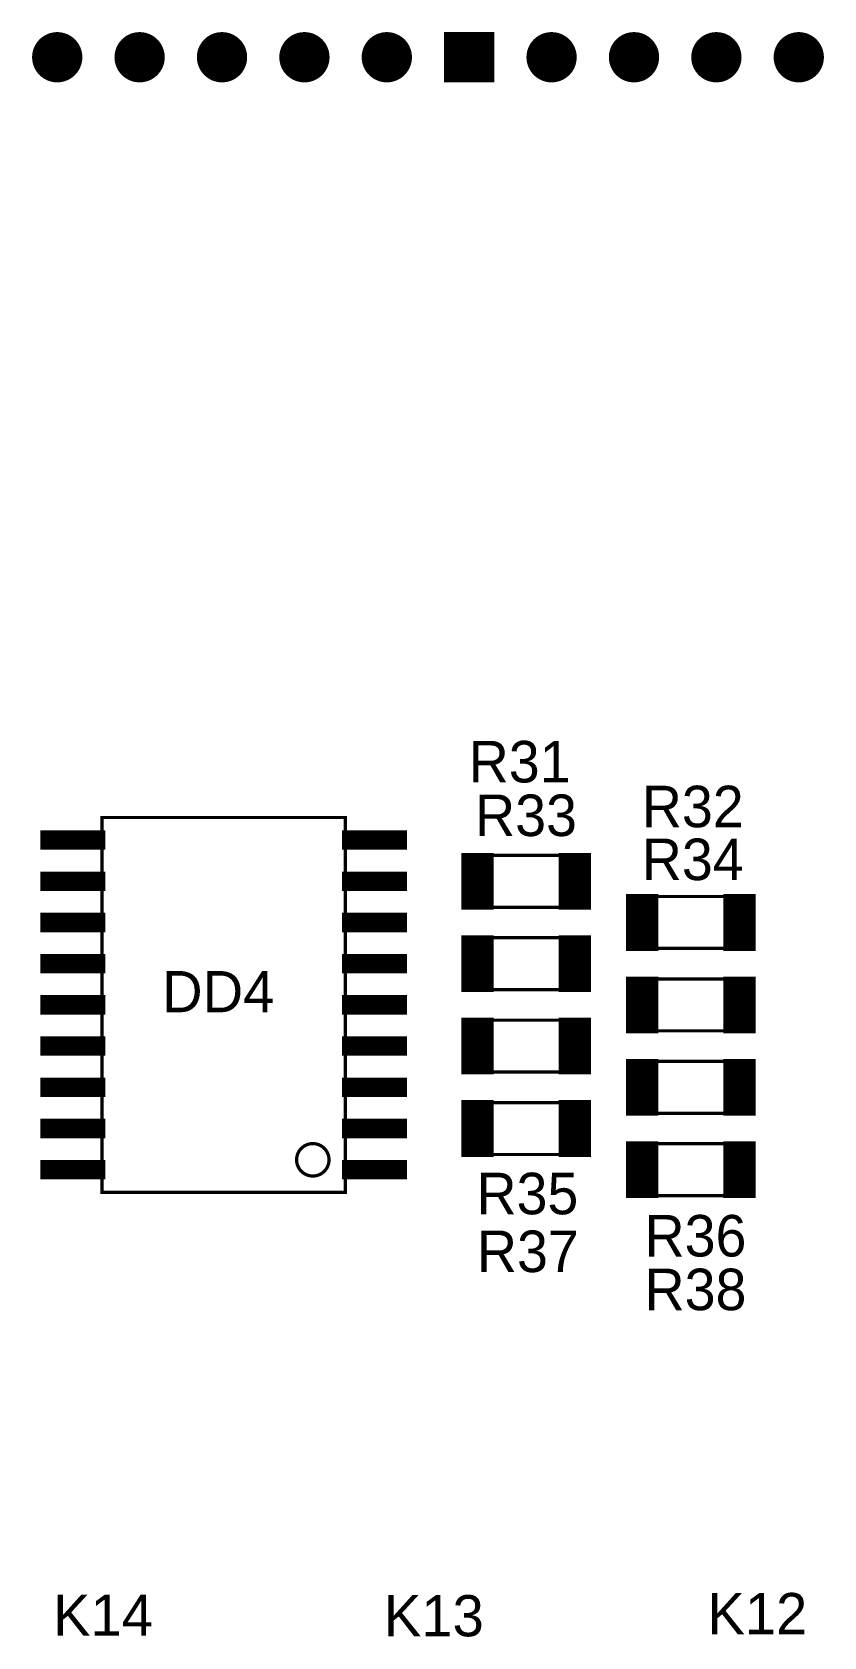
# Model space of a CAD drawing. Extents: x 25 to 880, y 8 to 306.
# Drawn here: x 119.9 to 150.4, y 177.1 to 239 of the extents above; entities that cross this region are included whole.
import ezdxf
from ezdxf.enums import TextEntityAlignment as Align

# ---------------------------------------------------------------- set-up
doc = ezdxf.new("R2010")
doc.units = 0
doc.header["$MEASUREMENT"] = 0
doc.layers.add('TOP', color=7, linetype='Continuous')

msp = doc.modelspace()

# ---------------------------------------------------------------- linework, layer by layer
at = {"layer": 'TOP', "const_width": 0.125}
for points in [[(119.9922, 237.9903, 1), (121.8047, 237.9903, 1)], [(123.1672, 237.9903, 1), (124.9797, 237.9903, 1)], [(126.3422, 237.9903, 1), (128.1547, 237.9903, 1)], [(129.5172, 237.9903, 1), (131.3297, 237.9903, 1)], [(132.6922, 237.9903, 1), (134.5047, 237.9903, 1)], [(139.0422, 237.9903, 1), (140.8547, 237.9903, 1)], [(142.2172, 237.9903, 1), (144.0297, 237.9903, 1)], [(145.3922, 237.9903, 1), (147.2047, 237.9903, 1)], [(148.5672, 237.9903, 1), (150.3797, 237.9903, 1)], [(130.7472, 194.884, 1), (130.7472, 196.134, 1)]]:
    msp.add_lwpolyline(points, format="xyb", close=True, dxfattribs=at)
for points in [[(120.3035, 238.6728), (120.3035, 237.3078)], [(120.4285, 238.764), (120.4285, 237.2165)], [(120.5535, 238.8278), (120.5535, 237.1528)], [(120.6785, 238.869), (120.6785, 237.1115)], [(120.8035, 238.8915), (120.8035, 237.089)], [(120.9285, 238.8953), (120.9285, 237.0853)], [(121.0535, 238.8828), (121.0535, 237.0978)], [(121.1785, 238.8515), (121.1785, 237.129)], [(121.3035, 238.8003), (121.3035, 237.1803)], [(121.4285, 238.7253), (121.4285, 237.2553)], [(121.5535, 238.6165), (121.5535, 237.364)], [(123.4285, 238.6265), (123.4285, 237.354)], [(123.5535, 238.7315), (123.5535, 237.249)], [(123.6785, 238.8053), (123.6785, 237.1753)], [(123.8035, 238.8553), (123.8035, 237.1253)], [(123.9285, 238.884), (123.9285, 237.0965)], [(124.0535, 238.8953), (124.0535, 237.0853)], [(124.1785, 238.8903), (124.1785, 237.0903)], [(124.3035, 238.8665), (124.3035, 237.114)], [(124.4285, 238.824), (124.4285, 237.1565)], [(124.5535, 238.7578), (124.5535, 237.2228)], [(124.6785, 238.664), (124.6785, 237.3165)], [(126.6785, 238.694), (126.6785, 237.2865)], [(126.8035, 238.779), (126.8035, 237.2015)], [(126.9285, 238.8378), (126.9285, 237.1428)], [(127.0535, 238.8753), (127.0535, 237.1053)], [(127.1785, 238.8928), (127.1785, 237.0878)], [(127.3035, 238.894), (127.3035, 237.0865)], [(127.4285, 238.8778), (127.4285, 237.1028)], [(127.5535, 238.8428), (127.5535, 237.1378)], [(127.6785, 238.7878), (127.6785, 237.1928)], [(127.8035, 238.7065), (127.8035, 237.274)], [(129.8035, 238.6503), (129.8035, 237.3303)], [(129.9285, 238.749), (129.9285, 237.2315)], [(130.0535, 238.8165), (130.0535, 237.164)], [(130.1785, 238.8628), (130.1785, 237.1178)], [(130.3035, 238.8878), (130.3035, 237.0928)], [(130.4285, 238.8953), (130.4285, 237.0853)], [(130.5535, 238.8865), (130.5535, 237.094)], [(130.6785, 238.859), (130.6785, 237.1215)], [(130.8035, 238.8128), (130.8035, 237.1678)], [(130.9285, 238.7428), (130.9285, 237.2378)], [(131.0535, 238.6415), (131.0535, 237.339)], [(133.0535, 238.714), (133.0535, 237.2665)], [(133.1785, 238.7928), (133.1785, 237.1878)], [(133.3035, 238.8465), (133.3035, 237.134)], [(133.4285, 238.8803), (133.4285, 237.1003)], [(133.5535, 238.8953), (133.5535, 237.0853)], [(133.6785, 238.8928), (133.6785, 237.0878)], [(133.8035, 238.8728), (133.8035, 237.1078)], [(133.9285, 238.834), (133.9285, 237.1465)], [(134.0535, 238.774), (134.0535, 237.2065)], [(134.1785, 238.6865), (134.1785, 237.294)], [(135.9285, 238.8965), (135.9285, 237.084)], [(136.0535, 238.8965), (136.0535, 237.084)], [(136.1785, 238.8965), (136.1785, 237.084)], [(136.3035, 238.8965), (136.3035, 237.084)], [(136.4285, 238.8965), (136.4285, 237.084)], [(136.5535, 238.8965), (136.5535, 237.084)], [(136.6785, 238.8965), (136.6785, 237.084)], [(136.8035, 238.8965), (136.8035, 237.084)], [(136.9285, 238.8965), (136.9285, 237.084)], [(137.0535, 238.8965), (137.0535, 237.084)], [(137.1785, 238.8965), (137.1785, 237.084)], [(137.3035, 238.8965), (137.3035, 237.084)], [(137.4285, 238.8965), (137.4285, 237.084)], [(137.5535, 238.8965), (137.5535, 237.084)], [(137.6785, 238.8965), (137.6785, 237.084)], [(139.3035, 238.6265), (139.3035, 237.354)], [(139.4285, 238.7315), (139.4285, 237.249)], [(139.5535, 238.8053), (139.5535, 237.1753)], [(139.6785, 238.8553), (139.6785, 237.1253)], [(139.8035, 238.884), (139.8035, 237.0965)], [(139.9285, 238.8953), (139.9285, 237.0853)], [(140.0535, 238.8903), (140.0535, 237.0903)], [(140.1785, 238.8665), (140.1785, 237.114)], [(140.3035, 238.824), (140.3035, 237.1565)], [(140.4285, 238.7578), (140.4285, 237.2228)], [(140.5535, 238.664), (140.5535, 237.3165)], [(142.5535, 238.694), (142.5535, 237.2865)], [(142.6785, 238.779), (142.6785, 237.2015)], [(142.8035, 238.8378), (142.8035, 237.1428)], [(142.9285, 238.8753), (142.9285, 237.1053)], [(143.0535, 238.8928), (143.0535, 237.0878)], [(143.1785, 238.894), (143.1785, 237.0865)], [(143.3035, 238.8778), (143.3035, 237.1028)], [(143.4285, 238.8428), (143.4285, 237.1378)], [(143.5535, 238.7878), (143.5535, 237.1928)], [(143.6785, 238.7065), (143.6785, 237.274)], [(145.6785, 238.6503), (145.6785, 237.3303)], [(145.8035, 238.749), (145.8035, 237.2315)], [(145.9285, 238.8165), (145.9285, 237.164)], [(146.0535, 238.8628), (146.0535, 237.1178)], [(146.1785, 238.8878), (146.1785, 237.0928)], [(146.3035, 238.8953), (146.3035, 237.0853)], [(146.4285, 238.8865), (146.4285, 237.094)], [(146.5535, 238.859), (146.5535, 237.1215)], [(146.6785, 238.8128), (146.6785, 237.1678)], [(146.8035, 238.7428), (146.8035, 237.2378)], [(146.9285, 238.6415), (146.9285, 237.339)], [(148.9285, 238.714), (148.9285, 237.2665)], [(149.0535, 238.7928), (149.0535, 237.1878)], [(149.1785, 238.8465), (149.1785, 237.134)], [(149.3035, 238.8803), (149.3035, 237.1003)], [(149.4285, 238.8953), (149.4285, 237.0853)], [(149.5535, 238.8928), (149.5535, 237.0878)], [(149.6785, 238.8728), (149.6785, 237.1078)], [(149.8035, 238.834), (149.8035, 237.1465)], [(149.9285, 238.774), (149.9285, 237.2065)], [(150.0535, 238.6865), (150.0535, 237.294)], [(120.0535, 238.3178), (120.0535, 237.6628)], [(120.1785, 238.5403), (120.1785, 237.4403)], [(121.6785, 238.4515), (121.6785, 237.529)], [(121.8035, 238.0378), (121.8035, 237.9428)], [(123.1785, 238.1315), (123.1785, 237.849)], [(123.3035, 238.4678), (123.3035, 237.5128)], [(124.8035, 238.5265), (124.8035, 237.454)], [(124.9285, 238.2903), (124.9285, 237.6903)], [(126.4285, 238.3753), (126.4285, 237.6053)], [(126.5535, 238.5715), (126.5535, 237.409)], [(127.9285, 238.589), (127.9285, 237.3915)], [(128.0535, 238.4065), (128.0535, 237.574)], [(129.5535, 238.244), (129.5535, 237.7365)], [(129.6785, 238.5053), (129.6785, 237.4753)], [(131.1785, 238.4915), (131.1785, 237.489)], [(131.3035, 238.2065), (131.3035, 237.774)], [(132.8035, 238.4253), (132.8035, 237.5553)], [(132.9285, 238.6003), (132.9285, 237.3803)], [(134.3035, 238.559), (134.3035, 237.4215)], [(134.4285, 238.354), (134.4285, 237.6265)], [(139.0535, 238.1315), (139.0535, 237.849)], [(139.1785, 238.4678), (139.1785, 237.5128)], [(140.6785, 238.5265), (140.6785, 237.454)], [(140.8035, 238.2903), (140.8035, 237.6903)], [(142.3035, 238.3753), (142.3035, 237.6053)], [(142.4285, 238.5715), (142.4285, 237.409)], [(143.8035, 238.589), (143.8035, 237.3915)], [(143.9285, 238.4065), (143.9285, 237.574)], [(145.4285, 238.244), (145.4285, 237.7365)], [(145.5535, 238.5053), (145.5535, 237.4753)], [(147.0535, 238.4915), (147.0535, 237.489)], [(147.1785, 238.2065), (147.1785, 237.774)], [(148.6785, 238.4253), (148.6785, 237.5553)], [(148.8035, 238.6003), (148.8035, 237.3803)], [(150.1785, 238.559), (150.1785, 237.4215)], [(150.3035, 238.354), (150.3035, 237.6265)], [(120.4285, 208.1403), (120.4285, 207.5153)], [(120.5535, 208.1403), (120.5535, 207.5153)], [(120.6785, 208.1403), (120.6785, 207.5153)], [(120.8035, 208.1403), (120.8035, 207.5153)], [(120.9285, 208.1403), (120.9285, 207.5153)], [(121.0535, 208.1403), (121.0535, 207.5153)], [(121.1785, 208.1403), (121.1785, 207.5153)], [(121.3035, 208.1403), (121.3035, 207.5153)], [(121.4285, 208.1403), (121.4285, 207.5153)], [(121.5535, 208.1403), (121.5535, 207.5153)], [(121.6785, 208.1403), (121.6785, 207.5153)], [(121.8035, 208.1403), (121.8035, 207.5153)], [(121.9285, 208.1403), (121.9285, 207.5153)], [(122.0535, 208.1403), (122.0535, 207.5153)], [(122.1785, 208.1403), (122.1785, 207.5153)], [(122.3035, 208.1403), (122.3035, 207.5153)], [(122.4285, 208.1403), (122.4285, 207.5153)], [(122.5535, 208.1403), (122.5535, 207.5153)], [(122.6785, 208.1403), (122.6785, 207.5153)], [(132.0535, 208.1403), (132.0535, 207.5153)], [(132.1785, 208.1403), (132.1785, 207.5153)], [(132.3035, 208.1403), (132.3035, 207.5153)], [(132.4285, 208.1403), (132.4285, 207.5153)], [(132.5535, 208.1403), (132.5535, 207.5153)], [(132.6785, 208.1403), (132.6785, 207.5153)], [(132.8035, 208.1403), (132.8035, 207.5153)], [(132.9285, 208.1403), (132.9285, 207.5153)], [(133.0535, 208.1403), (133.0535, 207.5153)], [(133.1785, 208.1403), (133.1785, 207.5153)], [(133.3035, 208.1403), (133.3035, 207.5153)], [(133.4285, 208.1403), (133.4285, 207.5153)], [(133.5535, 208.1403), (133.5535, 207.5153)], [(133.6785, 208.1403), (133.6785, 207.5153)], [(133.8035, 208.1403), (133.8035, 207.5153)], [(133.9285, 208.1403), (133.9285, 207.5153)], [(134.0535, 208.1403), (134.0535, 207.5153)], [(134.1785, 208.1403), (134.1785, 207.5153)], [(134.3035, 208.1403), (134.3035, 207.5153)], [(136.5535, 207.2715), (136.5535, 205.209)], [(136.6785, 207.2715), (136.6785, 205.209)], [(136.8035, 207.2715), (136.8035, 205.209)], [(136.9285, 207.2715), (136.9285, 205.209)], [(137.0535, 207.2715), (137.0535, 205.209)], [(137.1785, 207.2715), (137.1785, 205.209)], [(137.3035, 207.2715), (137.3035, 205.209)], [(137.4285, 207.2715), (137.4285, 205.209)], [(137.5535, 207.2715), (137.5535, 205.209)], [(140.3035, 207.2715), (140.3035, 205.209)], [(140.4285, 207.2715), (140.4285, 205.209)], [(140.5535, 207.2715), (140.5535, 205.209)], [(140.6785, 207.2715), (140.6785, 205.209)], [(140.8035, 207.2715), (140.8035, 205.209)], [(140.9285, 207.2715), (140.9285, 205.209)], [(141.0535, 207.2715), (141.0535, 205.209)], [(141.1785, 207.2715), (141.1785, 205.209)], [(141.3035, 207.2715), (141.3035, 205.209)], [(120.4285, 206.5528), (120.4285, 205.9278)], [(120.5535, 206.5528), (120.5535, 205.9278)], [(120.6785, 206.5528), (120.6785, 205.9278)], [(120.8035, 206.5528), (120.8035, 205.9278)], [(120.9285, 206.5528), (120.9285, 205.9278)], [(121.0535, 206.5528), (121.0535, 205.9278)], [(121.1785, 206.5528), (121.1785, 205.9278)], [(121.3035, 206.5528), (121.3035, 205.9278)], [(121.4285, 206.5528), (121.4285, 205.9278)], [(121.5535, 206.5528), (121.5535, 205.9278)], [(121.6785, 206.5528), (121.6785, 205.9278)], [(121.8035, 206.5528), (121.8035, 205.9278)], [(121.9285, 206.5528), (121.9285, 205.9278)], [(122.0535, 206.5528), (122.0535, 205.9278)], [(122.1785, 206.5528), (122.1785, 205.9278)], [(122.3035, 206.5528), (122.3035, 205.9278)], [(122.4285, 206.5528), (122.4285, 205.9278)], [(122.5535, 206.5528), (122.5535, 205.9278)], [(122.6785, 206.5528), (122.6785, 205.9278)], [(132.0535, 206.5528), (132.0535, 205.9278)], [(132.1785, 206.5528), (132.1785, 205.9278)], [(132.3035, 206.5528), (132.3035, 205.9278)], [(132.4285, 206.5528), (132.4285, 205.9278)], [(132.5535, 206.5528), (132.5535, 205.9278)], [(132.6785, 206.5528), (132.6785, 205.9278)], [(132.8035, 206.5528), (132.8035, 205.9278)], [(132.9285, 206.5528), (132.9285, 205.9278)], [(133.0535, 206.5528), (133.0535, 205.9278)], [(133.1785, 206.5528), (133.1785, 205.9278)], [(133.3035, 206.5528), (133.3035, 205.9278)], [(133.4285, 206.5528), (133.4285, 205.9278)], [(133.5535, 206.5528), (133.5535, 205.9278)], [(133.6785, 206.5528), (133.6785, 205.9278)], [(133.8035, 206.5528), (133.8035, 205.9278)], [(133.9285, 206.5528), (133.9285, 205.9278)], [(134.0535, 206.5528), (134.0535, 205.9278)], [(134.1785, 206.5528), (134.1785, 205.9278)], [(134.3035, 206.5528), (134.3035, 205.9278)], [(142.9285, 205.684), (142.9285, 203.6215)], [(143.0535, 205.684), (143.0535, 203.6215)], [(143.1785, 205.684), (143.1785, 203.6215)], [(143.3035, 205.684), (143.3035, 203.6215)], [(143.4285, 205.684), (143.4285, 203.6215)], [(143.5535, 205.684), (143.5535, 203.6215)], [(143.6785, 205.684), (143.6785, 203.6215)], [(143.8035, 205.684), (143.8035, 203.6215)], [(143.9285, 205.684), (143.9285, 203.6215)], [(146.6785, 205.684), (146.6785, 203.6215)], [(146.8035, 205.684), (146.8035, 203.6215)], [(146.9285, 205.684), (146.9285, 203.6215)], [(147.0535, 205.684), (147.0535, 203.6215)], [(147.1785, 205.684), (147.1785, 203.6215)], [(147.3035, 205.684), (147.3035, 203.6215)], [(147.4285, 205.684), (147.4285, 203.6215)], [(147.5535, 205.684), (147.5535, 203.6215)], [(147.6785, 205.684), (147.6785, 203.6215)], [(120.4285, 204.9653), (120.4285, 204.3403)], [(120.5535, 204.9653), (120.5535, 204.3403)], [(120.6785, 204.9653), (120.6785, 204.3403)], [(120.8035, 204.9653), (120.8035, 204.3403)], [(120.9285, 204.9653), (120.9285, 204.3403)], [(121.0535, 204.9653), (121.0535, 204.3403)], [(121.1785, 204.9653), (121.1785, 204.3403)], [(121.3035, 204.9653), (121.3035, 204.3403)], [(121.4285, 204.9653), (121.4285, 204.3403)], [(121.5535, 204.9653), (121.5535, 204.3403)], [(121.6785, 204.9653), (121.6785, 204.3403)], [(121.8035, 204.9653), (121.8035, 204.3403)], [(121.9285, 204.9653), (121.9285, 204.3403)], [(122.0535, 204.9653), (122.0535, 204.3403)], [(122.1785, 204.9653), (122.1785, 204.3403)], [(122.3035, 204.9653), (122.3035, 204.3403)], [(122.4285, 204.9653), (122.4285, 204.3403)], [(122.5535, 204.9653), (122.5535, 204.3403)], [(122.6785, 204.9653), (122.6785, 204.3403)], [(132.0535, 204.9653), (132.0535, 204.3403)], [(132.1785, 204.9653), (132.1785, 204.3403)], [(132.3035, 204.9653), (132.3035, 204.3403)], [(132.4285, 204.9653), (132.4285, 204.3403)], [(132.5535, 204.9653), (132.5535, 204.3403)], [(132.6785, 204.9653), (132.6785, 204.3403)], [(132.8035, 204.9653), (132.8035, 204.3403)], [(132.9285, 204.9653), (132.9285, 204.3403)], [(133.0535, 204.9653), (133.0535, 204.3403)], [(133.1785, 204.9653), (133.1785, 204.3403)], [(133.3035, 204.9653), (133.3035, 204.3403)], [(133.4285, 204.9653), (133.4285, 204.3403)], [(133.5535, 204.9653), (133.5535, 204.3403)], [(133.6785, 204.9653), (133.6785, 204.3403)], [(133.8035, 204.9653), (133.8035, 204.3403)], [(133.9285, 204.9653), (133.9285, 204.3403)], [(134.0535, 204.9653), (134.0535, 204.3403)], [(134.1785, 204.9653), (134.1785, 204.3403)], [(134.3035, 204.9653), (134.3035, 204.3403)], [(136.5535, 204.0965), (136.5535, 202.034)], [(136.6785, 204.0965), (136.6785, 202.034)], [(136.8035, 204.0965), (136.8035, 202.034)], [(136.9285, 204.0965), (136.9285, 202.034)], [(137.0535, 204.0965), (137.0535, 202.034)], [(137.1785, 204.0965), (137.1785, 202.034)], [(137.3035, 204.0965), (137.3035, 202.034)], [(137.4285, 204.0965), (137.4285, 202.034)], [(137.5535, 204.0965), (137.5535, 202.034)], [(140.3035, 204.0965), (140.3035, 202.034)], [(140.4285, 204.0965), (140.4285, 202.034)], [(140.5535, 204.0965), (140.5535, 202.034)], [(140.6785, 204.0965), (140.6785, 202.034)], [(140.8035, 204.0965), (140.8035, 202.034)], [(140.9285, 204.0965), (140.9285, 202.034)], [(141.0535, 204.0965), (141.0535, 202.034)], [(141.1785, 204.0965), (141.1785, 202.034)], [(141.3035, 204.0965), (141.3035, 202.034)], [(120.4285, 203.3778), (120.4285, 202.7528)], [(120.5535, 203.3778), (120.5535, 202.7528)], [(120.6785, 203.3778), (120.6785, 202.7528)], [(120.8035, 203.3778), (120.8035, 202.7528)], [(120.9285, 203.3778), (120.9285, 202.7528)], [(121.0535, 203.3778), (121.0535, 202.7528)], [(121.1785, 203.3778), (121.1785, 202.7528)], [(121.3035, 203.3778), (121.3035, 202.7528)], [(121.4285, 203.3778), (121.4285, 202.7528)], [(121.5535, 203.3778), (121.5535, 202.7528)], [(121.6785, 203.3778), (121.6785, 202.7528)], [(121.8035, 203.3778), (121.8035, 202.7528)], [(121.9285, 203.3778), (121.9285, 202.7528)], [(122.0535, 203.3778), (122.0535, 202.7528)], [(122.1785, 203.3778), (122.1785, 202.7528)], [(122.3035, 203.3778), (122.3035, 202.7528)], [(122.4285, 203.3778), (122.4285, 202.7528)], [(122.5535, 203.3778), (122.5535, 202.7528)], [(122.6785, 203.3778), (122.6785, 202.7528)], [(132.0535, 203.3778), (132.0535, 202.7528)], [(132.1785, 203.3778), (132.1785, 202.7528)], [(132.3035, 203.3778), (132.3035, 202.7528)], [(132.4285, 203.3778), (132.4285, 202.7528)], [(132.5535, 203.3778), (132.5535, 202.7528)], [(132.6785, 203.3778), (132.6785, 202.7528)], [(132.8035, 203.3778), (132.8035, 202.7528)], [(132.9285, 203.3778), (132.9285, 202.7528)], [(133.0535, 203.3778), (133.0535, 202.7528)], [(133.1785, 203.3778), (133.1785, 202.7528)], [(133.3035, 203.3778), (133.3035, 202.7528)], [(133.4285, 203.3778), (133.4285, 202.7528)], [(133.5535, 203.3778), (133.5535, 202.7528)], [(133.6785, 203.3778), (133.6785, 202.7528)], [(133.8035, 203.3778), (133.8035, 202.7528)], [(133.9285, 203.3778), (133.9285, 202.7528)], [(134.0535, 203.3778), (134.0535, 202.7528)], [(134.1785, 203.3778), (134.1785, 202.7528)], [(134.3035, 203.3778), (134.3035, 202.7528)], [(142.9285, 202.509), (142.9285, 200.4465)], [(143.0535, 202.509), (143.0535, 200.4465)], [(143.1785, 202.509), (143.1785, 200.4465)], [(143.3035, 202.509), (143.3035, 200.4465)], [(143.4285, 202.509), (143.4285, 200.4465)], [(143.5535, 202.509), (143.5535, 200.4465)], [(143.6785, 202.509), (143.6785, 200.4465)], [(143.8035, 202.509), (143.8035, 200.4465)], [(143.9285, 202.509), (143.9285, 200.4465)], [(146.6785, 202.509), (146.6785, 200.4465)], [(146.8035, 202.509), (146.8035, 200.4465)], [(146.9285, 202.509), (146.9285, 200.4465)], [(147.0535, 202.509), (147.0535, 200.4465)], [(147.1785, 202.509), (147.1785, 200.4465)], [(147.3035, 202.509), (147.3035, 200.4465)], [(147.4285, 202.509), (147.4285, 200.4465)], [(147.5535, 202.509), (147.5535, 200.4465)], [(147.6785, 202.509), (147.6785, 200.4465)], [(120.4285, 201.7903), (120.4285, 201.1653)], [(120.5535, 201.7903), (120.5535, 201.1653)], [(120.6785, 201.7903), (120.6785, 201.1653)], [(120.8035, 201.7903), (120.8035, 201.1653)], [(120.9285, 201.7903), (120.9285, 201.1653)], [(121.0535, 201.7903), (121.0535, 201.1653)], [(121.1785, 201.7903), (121.1785, 201.1653)], [(121.3035, 201.7903), (121.3035, 201.1653)], [(121.4285, 201.7903), (121.4285, 201.1653)], [(121.5535, 201.7903), (121.5535, 201.1653)], [(121.6785, 201.7903), (121.6785, 201.1653)], [(121.8035, 201.7903), (121.8035, 201.1653)], [(121.9285, 201.7903), (121.9285, 201.1653)], [(122.0535, 201.7903), (122.0535, 201.1653)], [(122.1785, 201.7903), (122.1785, 201.1653)], [(122.3035, 201.7903), (122.3035, 201.1653)], [(122.4285, 201.7903), (122.4285, 201.1653)], [(122.5535, 201.7903), (122.5535, 201.1653)], [(122.6785, 201.7903), (122.6785, 201.1653)], [(132.0535, 201.7903), (132.0535, 201.1653)], [(132.1785, 201.7903), (132.1785, 201.1653)], [(132.3035, 201.7903), (132.3035, 201.1653)], [(132.4285, 201.7903), (132.4285, 201.1653)], [(132.5535, 201.7903), (132.5535, 201.1653)], [(132.6785, 201.7903), (132.6785, 201.1653)], [(132.8035, 201.7903), (132.8035, 201.1653)], [(132.9285, 201.7903), (132.9285, 201.1653)], [(133.0535, 201.7903), (133.0535, 201.1653)], [(133.1785, 201.7903), (133.1785, 201.1653)], [(133.3035, 201.7903), (133.3035, 201.1653)], [(133.4285, 201.7903), (133.4285, 201.1653)], [(133.5535, 201.7903), (133.5535, 201.1653)], [(133.6785, 201.7903), (133.6785, 201.1653)], [(133.8035, 201.7903), (133.8035, 201.1653)], [(133.9285, 201.7903), (133.9285, 201.1653)], [(134.0535, 201.7903), (134.0535, 201.1653)], [(134.1785, 201.7903), (134.1785, 201.1653)], [(134.3035, 201.7903), (134.3035, 201.1653)], [(136.5535, 200.9215), (136.5535, 198.859)], [(136.6785, 200.9215), (136.6785, 198.859)], [(136.8035, 200.9215), (136.8035, 198.859)], [(136.9285, 200.9215), (136.9285, 198.859)], [(137.0535, 200.9215), (137.0535, 198.859)], [(137.1785, 200.9215), (137.1785, 198.859)], [(137.3035, 200.9215), (137.3035, 198.859)], [(137.4285, 200.9215), (137.4285, 198.859)], [(137.5535, 200.9215), (137.5535, 198.859)], [(140.3035, 200.9215), (140.3035, 198.859)], [(140.4285, 200.9215), (140.4285, 198.859)], [(140.5535, 200.9215), (140.5535, 198.859)], [(140.6785, 200.9215), (140.6785, 198.859)], [(140.8035, 200.9215), (140.8035, 198.859)], [(140.9285, 200.9215), (140.9285, 198.859)], [(141.0535, 200.9215), (141.0535, 198.859)], [(141.1785, 200.9215), (141.1785, 198.859)], [(141.3035, 200.9215), (141.3035, 198.859)], [(120.4285, 200.2028), (120.4285, 199.5778)], [(120.5535, 200.2028), (120.5535, 199.5778)], [(120.6785, 200.2028), (120.6785, 199.5778)], [(120.8035, 200.2028), (120.8035, 199.5778)], [(120.9285, 200.2028), (120.9285, 199.5778)], [(121.0535, 200.2028), (121.0535, 199.5778)], [(121.1785, 200.2028), (121.1785, 199.5778)], [(121.3035, 200.2028), (121.3035, 199.5778)], [(121.4285, 200.2028), (121.4285, 199.5778)], [(121.5535, 200.2028), (121.5535, 199.5778)], [(121.6785, 200.2028), (121.6785, 199.5778)], [(121.8035, 200.2028), (121.8035, 199.5778)], [(121.9285, 200.2028), (121.9285, 199.5778)], [(122.0535, 200.2028), (122.0535, 199.5778)], [(122.1785, 200.2028), (122.1785, 199.5778)], [(122.3035, 200.2028), (122.3035, 199.5778)], [(122.4285, 200.2028), (122.4285, 199.5778)], [(122.5535, 200.2028), (122.5535, 199.5778)], [(122.6785, 200.2028), (122.6785, 199.5778)], [(132.0535, 200.2028), (132.0535, 199.5778)], [(132.1785, 200.2028), (132.1785, 199.5778)], [(132.3035, 200.2028), (132.3035, 199.5778)], [(132.4285, 200.2028), (132.4285, 199.5778)], [(132.5535, 200.2028), (132.5535, 199.5778)], [(132.6785, 200.2028), (132.6785, 199.5778)], [(132.8035, 200.2028), (132.8035, 199.5778)], [(132.9285, 200.2028), (132.9285, 199.5778)], [(133.0535, 200.2028), (133.0535, 199.5778)], [(133.1785, 200.2028), (133.1785, 199.5778)], [(133.3035, 200.2028), (133.3035, 199.5778)], [(133.4285, 200.2028), (133.4285, 199.5778)], [(133.5535, 200.2028), (133.5535, 199.5778)], [(133.6785, 200.2028), (133.6785, 199.5778)], [(133.8035, 200.2028), (133.8035, 199.5778)], [(133.9285, 200.2028), (133.9285, 199.5778)], [(134.0535, 200.2028), (134.0535, 199.5778)], [(134.1785, 200.2028), (134.1785, 199.5778)], [(134.3035, 200.2028), (134.3035, 199.5778)], [(142.9285, 199.334), (142.9285, 197.2715)], [(143.0535, 199.334), (143.0535, 197.2715)], [(143.1785, 199.334), (143.1785, 197.2715)], [(143.3035, 199.334), (143.3035, 197.2715)], [(143.4285, 199.334), (143.4285, 197.2715)], [(143.5535, 199.334), (143.5535, 197.2715)], [(143.6785, 199.334), (143.6785, 197.2715)], [(143.8035, 199.334), (143.8035, 197.2715)], [(143.9285, 199.334), (143.9285, 197.2715)], [(146.6785, 199.334), (146.6785, 197.2715)], [(146.8035, 199.334), (146.8035, 197.2715)], [(146.9285, 199.334), (146.9285, 197.2715)], [(147.0535, 199.334), (147.0535, 197.2715)], [(147.1785, 199.334), (147.1785, 197.2715)], [(147.3035, 199.334), (147.3035, 197.2715)], [(147.4285, 199.334), (147.4285, 197.2715)], [(147.5535, 199.334), (147.5535, 197.2715)], [(147.6785, 199.334), (147.6785, 197.2715)], [(120.4285, 198.6153), (120.4285, 197.9903)], [(120.5535, 198.6153), (120.5535, 197.9903)], [(120.6785, 198.6153), (120.6785, 197.9903)], [(120.8035, 198.6153), (120.8035, 197.9903)], [(120.9285, 198.6153), (120.9285, 197.9903)], [(121.0535, 198.6153), (121.0535, 197.9903)], [(121.1785, 198.6153), (121.1785, 197.9903)], [(121.3035, 198.6153), (121.3035, 197.9903)], [(121.4285, 198.6153), (121.4285, 197.9903)], [(121.5535, 198.6153), (121.5535, 197.9903)], [(121.6785, 198.6153), (121.6785, 197.9903)], [(121.8035, 198.6153), (121.8035, 197.9903)], [(121.9285, 198.6153), (121.9285, 197.9903)], [(122.0535, 198.6153), (122.0535, 197.9903)], [(122.1785, 198.6153), (122.1785, 197.9903)], [(122.3035, 198.6153), (122.3035, 197.9903)], [(122.4285, 198.6153), (122.4285, 197.9903)], [(122.5535, 198.6153), (122.5535, 197.9903)], [(122.6785, 198.6153), (122.6785, 197.9903)], [(132.0535, 198.6153), (132.0535, 197.9903)], [(132.1785, 198.6153), (132.1785, 197.9903)], [(132.3035, 198.6153), (132.3035, 197.9903)], [(132.4285, 198.6153), (132.4285, 197.9903)], [(132.5535, 198.6153), (132.5535, 197.9903)], [(132.6785, 198.6153), (132.6785, 197.9903)], [(132.8035, 198.6153), (132.8035, 197.9903)], [(132.9285, 198.6153), (132.9285, 197.9903)], [(133.0535, 198.6153), (133.0535, 197.9903)], [(133.1785, 198.6153), (133.1785, 197.9903)], [(133.3035, 198.6153), (133.3035, 197.9903)], [(133.4285, 198.6153), (133.4285, 197.9903)], [(133.5535, 198.6153), (133.5535, 197.9903)], [(133.6785, 198.6153), (133.6785, 197.9903)], [(133.8035, 198.6153), (133.8035, 197.9903)], [(133.9285, 198.6153), (133.9285, 197.9903)], [(134.0535, 198.6153), (134.0535, 197.9903)], [(134.1785, 198.6153), (134.1785, 197.9903)], [(134.3035, 198.6153), (134.3035, 197.9903)], [(136.5535, 197.7465), (136.5535, 195.684)], [(136.6785, 197.7465), (136.6785, 195.684)], [(136.8035, 197.7465), (136.8035, 195.684)], [(136.9285, 197.7465), (136.9285, 195.684)], [(137.0535, 197.7465), (137.0535, 195.684)], [(137.1785, 197.7465), (137.1785, 195.684)], [(137.3035, 197.7465), (137.3035, 195.684)], [(137.4285, 197.7465), (137.4285, 195.684)], [(137.5535, 197.7465), (137.5535, 195.684)], [(140.3035, 197.7465), (140.3035, 195.684)], [(140.4285, 197.7465), (140.4285, 195.684)], [(140.5535, 197.7465), (140.5535, 195.684)], [(140.6785, 197.7465), (140.6785, 195.684)], [(140.8035, 197.7465), (140.8035, 195.684)], [(140.9285, 197.7465), (140.9285, 195.684)], [(141.0535, 197.7465), (141.0535, 195.684)], [(141.1785, 197.7465), (141.1785, 195.684)], [(141.3035, 197.7465), (141.3035, 195.684)], [(120.4285, 197.0278), (120.4285, 196.4028)], [(120.5535, 197.0278), (120.5535, 196.4028)], [(120.6785, 197.0278), (120.6785, 196.4028)], [(120.8035, 197.0278), (120.8035, 196.4028)], [(120.9285, 197.0278), (120.9285, 196.4028)], [(121.0535, 197.0278), (121.0535, 196.4028)], [(121.1785, 197.0278), (121.1785, 196.4028)], [(121.3035, 197.0278), (121.3035, 196.4028)], [(121.4285, 197.0278), (121.4285, 196.4028)], [(121.5535, 197.0278), (121.5535, 196.4028)], [(121.6785, 197.0278), (121.6785, 196.4028)], [(121.8035, 197.0278), (121.8035, 196.4028)], [(121.9285, 197.0278), (121.9285, 196.4028)], [(122.0535, 197.0278), (122.0535, 196.4028)], [(122.1785, 197.0278), (122.1785, 196.4028)], [(122.3035, 197.0278), (122.3035, 196.4028)], [(122.4285, 197.0278), (122.4285, 196.4028)], [(122.5535, 197.0278), (122.5535, 196.4028)], [(122.6785, 197.0278), (122.6785, 196.4028)], [(132.0535, 197.0278), (132.0535, 196.4028)], [(132.1785, 197.0278), (132.1785, 196.4028)], [(132.3035, 197.0278), (132.3035, 196.4028)], [(132.4285, 197.0278), (132.4285, 196.4028)], [(132.5535, 197.0278), (132.5535, 196.4028)], [(132.6785, 197.0278), (132.6785, 196.4028)], [(132.8035, 197.0278), (132.8035, 196.4028)], [(132.9285, 197.0278), (132.9285, 196.4028)], [(133.0535, 197.0278), (133.0535, 196.4028)], [(133.1785, 197.0278), (133.1785, 196.4028)], [(133.3035, 197.0278), (133.3035, 196.4028)], [(133.4285, 197.0278), (133.4285, 196.4028)], [(133.5535, 197.0278), (133.5535, 196.4028)], [(133.6785, 197.0278), (133.6785, 196.4028)], [(133.8035, 197.0278), (133.8035, 196.4028)], [(133.9285, 197.0278), (133.9285, 196.4028)], [(134.0535, 197.0278), (134.0535, 196.4028)], [(134.1785, 197.0278), (134.1785, 196.4028)], [(134.3035, 197.0278), (134.3035, 196.4028)], [(142.9285, 196.159), (142.9285, 194.0965)], [(143.0535, 196.159), (143.0535, 194.0965)], [(143.1785, 196.159), (143.1785, 194.0965)], [(143.3035, 196.159), (143.3035, 194.0965)], [(143.4285, 196.159), (143.4285, 194.0965)], [(143.5535, 196.159), (143.5535, 194.0965)], [(143.6785, 196.159), (143.6785, 194.0965)], [(143.8035, 196.159), (143.8035, 194.0965)], [(143.9285, 196.159), (143.9285, 194.0965)], [(146.6785, 196.159), (146.6785, 194.0965)], [(146.8035, 196.159), (146.8035, 194.0965)], [(146.9285, 196.159), (146.9285, 194.0965)], [(147.0535, 196.159), (147.0535, 194.0965)], [(147.1785, 196.159), (147.1785, 194.0965)], [(147.3035, 196.159), (147.3035, 194.0965)], [(147.4285, 196.159), (147.4285, 194.0965)], [(147.5535, 196.159), (147.5535, 194.0965)], [(147.6785, 196.159), (147.6785, 194.0965)], [(120.4285, 195.4403), (120.4285, 194.8153)], [(120.5535, 195.4403), (120.5535, 194.8153)], [(120.6785, 195.4403), (120.6785, 194.8153)], [(120.8035, 195.4403), (120.8035, 194.8153)], [(120.9285, 195.4403), (120.9285, 194.8153)], [(121.0535, 195.4403), (121.0535, 194.8153)], [(121.1785, 195.4403), (121.1785, 194.8153)], [(121.3035, 195.4403), (121.3035, 194.8153)], [(121.4285, 195.4403), (121.4285, 194.8153)], [(121.5535, 195.4403), (121.5535, 194.8153)], [(121.6785, 195.4403), (121.6785, 194.8153)], [(121.8035, 195.4403), (121.8035, 194.8153)], [(121.9285, 195.4403), (121.9285, 194.8153)], [(122.0535, 195.4403), (122.0535, 194.8153)], [(122.1785, 195.4403), (122.1785, 194.8153)], [(122.3035, 195.4403), (122.3035, 194.8153)], [(122.4285, 195.4403), (122.4285, 194.8153)], [(122.5535, 195.4403), (122.5535, 194.8153)], [(122.6785, 195.4403), (122.6785, 194.8153)], [(132.0535, 195.4403), (132.0535, 194.8153)], [(132.1785, 195.4403), (132.1785, 194.8153)], [(132.3035, 195.4403), (132.3035, 194.8153)], [(132.4285, 195.4403), (132.4285, 194.8153)], [(132.5535, 195.4403), (132.5535, 194.8153)], [(132.6785, 195.4403), (132.6785, 194.8153)], [(132.8035, 195.4403), (132.8035, 194.8153)], [(132.9285, 195.4403), (132.9285, 194.8153)], [(133.0535, 195.4403), (133.0535, 194.8153)], [(133.1785, 195.4403), (133.1785, 194.8153)], [(133.3035, 195.4403), (133.3035, 194.8153)], [(133.4285, 195.4403), (133.4285, 194.8153)], [(133.5535, 195.4403), (133.5535, 194.8153)], [(133.6785, 195.4403), (133.6785, 194.8153)], [(133.8035, 195.4403), (133.8035, 194.8153)], [(133.9285, 195.4403), (133.9285, 194.8153)], [(134.0535, 195.4403), (134.0535, 194.8153)], [(134.1785, 195.4403), (134.1785, 194.8153)], [(134.3035, 195.4403), (134.3035, 194.8153)]]:
    msp.add_lwpolyline(points, dxfattribs=at)
for points in [[(135.8672, 238.8965), (137.6797, 238.8965), (137.6797, 237.084), (135.8672, 237.084)], [(131.9972, 208.6965), (131.9972, 194.259), (122.6222, 194.259), (122.6222, 208.6965)], [(120.3097, 208.1403), (122.6847, 208.1403), (122.6847, 207.5153), (120.3097, 207.5153)], [(131.9347, 208.1403), (134.3097, 208.1403), (134.3097, 207.5153), (131.9347, 207.5153)], [(136.5285, 207.2715), (137.6535, 207.2715), (137.6535, 205.209), (136.5285, 205.209)], [(137.0285, 205.2403), (137.0285, 207.2403), (140.9035, 207.2403), (140.9035, 205.2403)], [(140.2785, 207.2715), (141.4035, 207.2715), (141.4035, 205.209), (140.2785, 205.209)], [(120.3097, 206.5528), (122.6847, 206.5528), (122.6847, 205.9278), (120.3097, 205.9278)], [(131.9347, 206.5528), (134.3097, 206.5528), (134.3097, 205.9278), (131.9347, 205.9278)], [(142.8785, 205.684), (144.0035, 205.684), (144.0035, 203.6215), (142.8785, 203.6215)], [(143.3785, 203.6528), (143.3785, 205.6528), (147.2535, 205.6528), (147.2535, 203.6528)], [(146.6285, 205.684), (147.7535, 205.684), (147.7535, 203.6215), (146.6285, 203.6215)], [(120.3097, 204.9653), (122.6847, 204.9653), (122.6847, 204.3403), (120.3097, 204.3403)], [(131.9347, 204.9653), (134.3097, 204.9653), (134.3097, 204.3403), (131.9347, 204.3403)], [(136.5285, 204.0965), (137.6535, 204.0965), (137.6535, 202.034), (136.5285, 202.034)], [(137.0285, 202.0653), (137.0285, 204.0653), (140.9035, 204.0653), (140.9035, 202.0653)], [(140.2785, 204.0965), (141.4035, 204.0965), (141.4035, 202.034), (140.2785, 202.034)], [(120.3097, 203.3778), (122.6847, 203.3778), (122.6847, 202.7528), (120.3097, 202.7528)], [(131.9347, 203.3778), (134.3097, 203.3778), (134.3097, 202.7528), (131.9347, 202.7528)], [(142.8785, 202.509), (144.0035, 202.509), (144.0035, 200.4465), (142.8785, 200.4465)], [(143.3785, 200.4778), (143.3785, 202.4778), (147.2535, 202.4778), (147.2535, 200.4778)], [(146.6285, 202.509), (147.7535, 202.509), (147.7535, 200.4465), (146.6285, 200.4465)], [(120.3097, 201.7903), (122.6847, 201.7903), (122.6847, 201.1653), (120.3097, 201.1653)], [(131.9347, 201.7903), (134.3097, 201.7903), (134.3097, 201.1653), (131.9347, 201.1653)], [(136.5285, 200.9215), (137.6535, 200.9215), (137.6535, 198.859), (136.5285, 198.859)], [(140.2785, 200.9215), (141.4035, 200.9215), (141.4035, 198.859), (140.2785, 198.859)], [(137.0285, 198.8903), (137.0285, 200.8903), (140.9035, 200.8903), (140.9035, 198.8903)], [(120.3097, 200.2028), (122.6847, 200.2028), (122.6847, 199.5778), (120.3097, 199.5778)], [(131.9347, 200.2028), (134.3097, 200.2028), (134.3097, 199.5778), (131.9347, 199.5778)], [(142.8785, 199.334), (144.0035, 199.334), (144.0035, 197.2715), (142.8785, 197.2715)], [(143.3785, 197.3028), (143.3785, 199.3028), (147.2535, 199.3028), (147.2535, 197.3028)], [(146.6285, 199.334), (147.7535, 199.334), (147.7535, 197.2715), (146.6285, 197.2715)], [(120.3097, 198.6153), (122.6847, 198.6153), (122.6847, 197.9903), (120.3097, 197.9903)], [(131.9347, 198.6153), (134.3097, 198.6153), (134.3097, 197.9903), (131.9347, 197.9903)], [(136.5285, 197.7465), (137.6535, 197.7465), (137.6535, 195.684), (136.5285, 195.684)], [(137.0285, 195.7153), (137.0285, 197.7153), (140.9035, 197.7153), (140.9035, 195.7153)], [(140.2785, 197.7465), (141.4035, 197.7465), (141.4035, 195.684), (140.2785, 195.684)], [(120.3097, 197.0278), (122.6847, 197.0278), (122.6847, 196.4028), (120.3097, 196.4028)], [(131.9347, 197.0278), (134.3097, 197.0278), (134.3097, 196.4028), (131.9347, 196.4028)], [(142.8785, 196.159), (144.0035, 196.159), (144.0035, 194.0965), (142.8785, 194.0965)], [(143.3785, 194.1278), (143.3785, 196.1278), (147.2535, 196.1278), (147.2535, 194.1278)], [(146.6285, 196.159), (147.7535, 196.159), (147.7535, 194.0965), (146.6285, 194.0965)], [(120.3097, 195.4403), (122.6847, 195.4403), (122.6847, 194.8153), (120.3097, 194.8153)], [(131.9347, 195.4403), (134.3097, 195.4403), (134.3097, 194.8153), (131.9347, 194.8153)]]:
    msp.add_lwpolyline(points, close=True, dxfattribs=at)

# ---------------------------------------------------------------- texts
at = {"layer": 'TOP'}
for s, p in [('R31', (138.7165, 210.0483)), ('R32', (145.388, 208.3221)), ('R33', (138.9634, 207.983)), ('R34', (145.388, 206.2859)), ('R35', (139.0163, 193.4103)), ('R36', (145.4938, 191.7837)), ('R37', (139.034, 191.1832)), ('R38', (145.4938, 189.7154))]:
    msp.add_text(s, height=1.6, dxfattribs=at).set_placement(p, align=Align.CENTER)
at = {"layer": 'TOP', "width": 1.019685}
for s, p in [('DD4', (127.1021, 201.1947)), ('K14', (122.6609, 177.1732)), ('K13', (135.4109, 177.1496)), ('K12', (147.8757, 177.2318))]:
    msp.add_text(s, height=1.5875, dxfattribs=at).set_placement(p, align=Align.CENTER)

doc.saveas('drawing.dxf')
